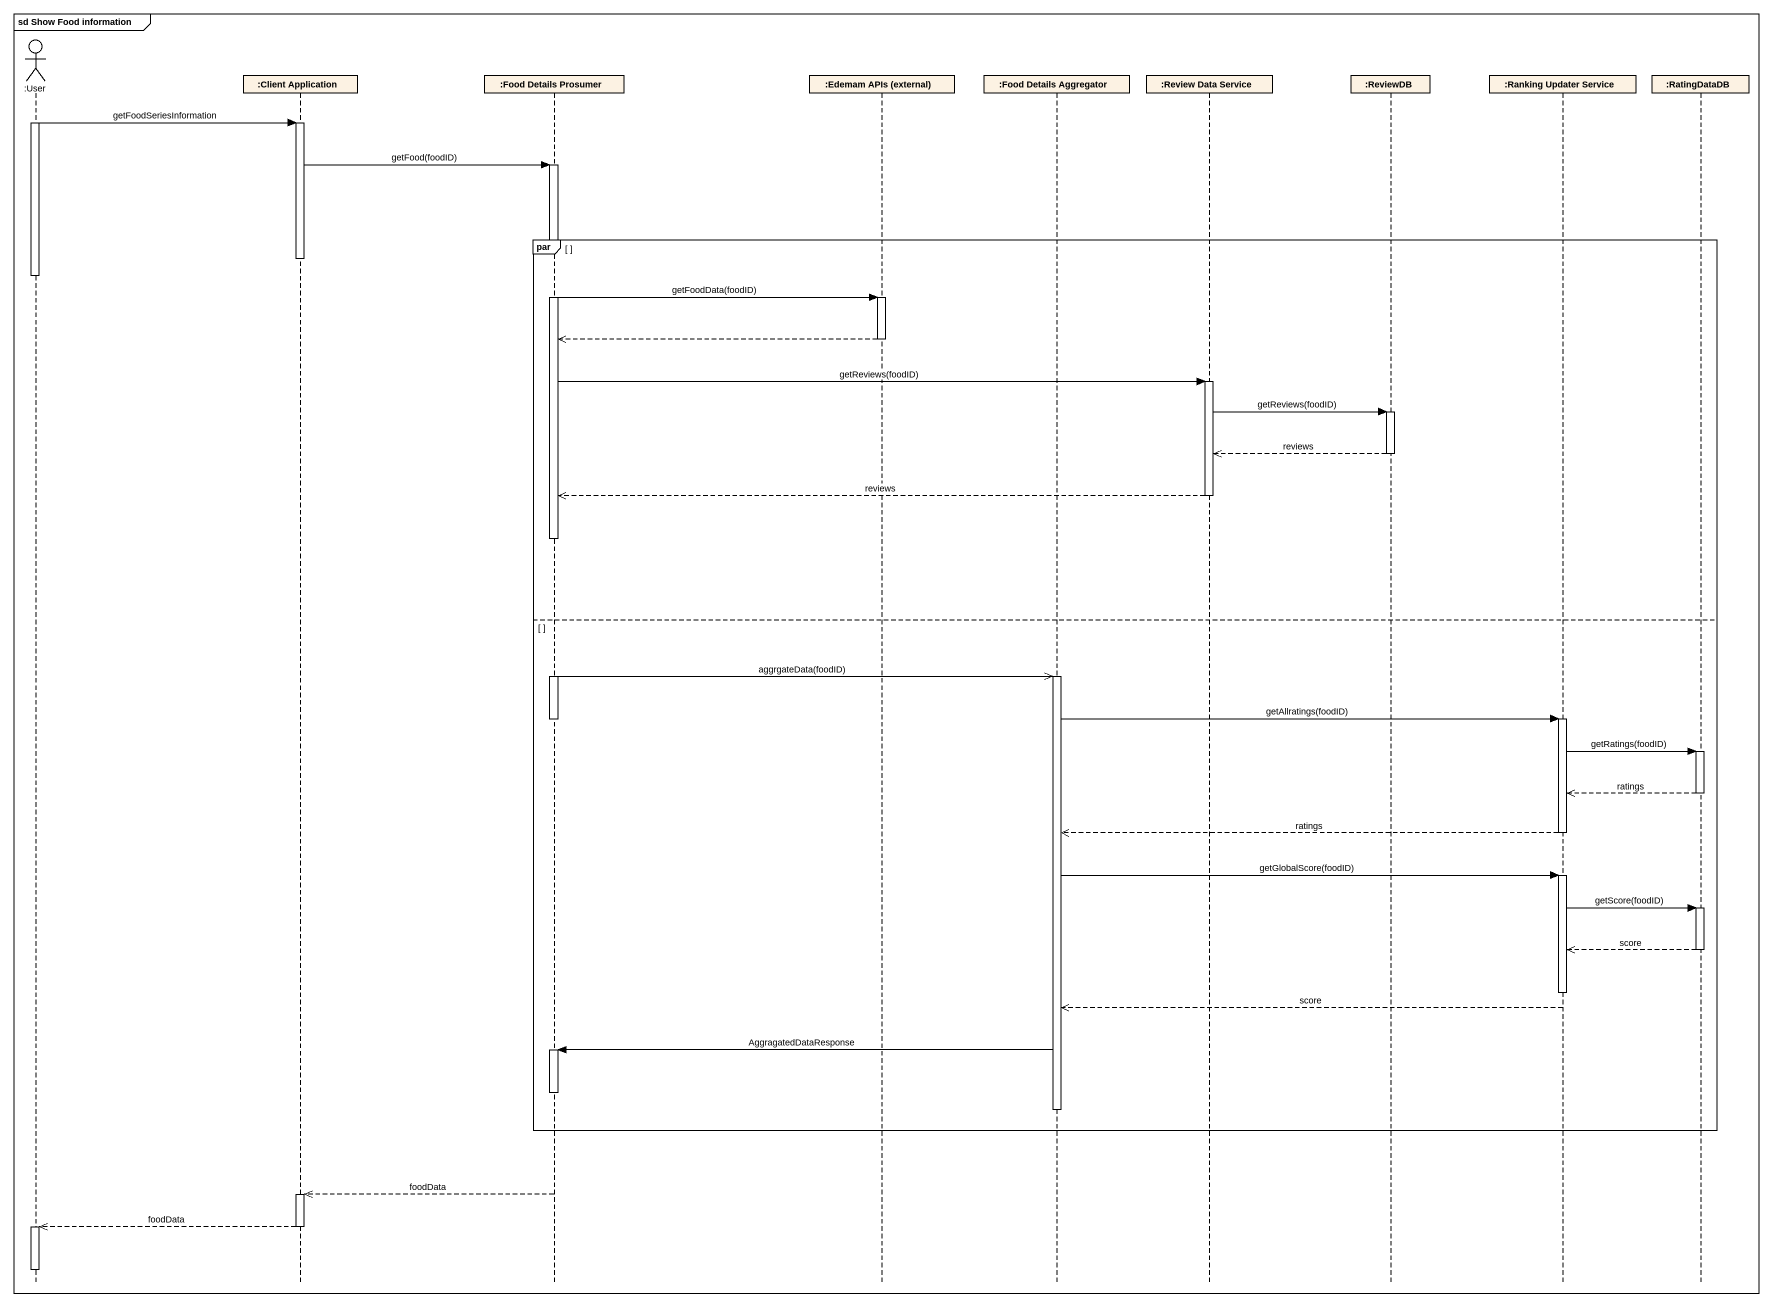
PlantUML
@startuml
mainframe sd Show Food information
hide footbox
actor ":User" as User
participant ":Client Application" as Client_Application
participant ":Food Details Prosumer" as Food_Details_Prosumer
participant ":Edemam APIs (external)" as Edemam_APIs_external
participant ":Food Details Aggregator" as Food_Details_Aggregator
participant ":Review Data Service" as Review_Data_Service
participant ":ReviewDB" as ReviewDB
participant ":Ranking Updater Service" as Ranking_Updater_Service
participant ":RatingDataDB" as RatingDataDB

activate User
User -> Client_Application : getFoodSeriesInformation
activate Client_Application
Client_Application -> Food_Details_Prosumer : getFood(foodID)
activate Food_Details_Prosumer
par
  deactivate Client_Application
  deactivate User
  Food_Details_Prosumer -> Edemam_APIs_external : getFoodData(foodID)
  activate Edemam_APIs_external
  Edemam_APIs_external -->> Food_Details_Prosumer
  deactivate Edemam_APIs_external
  Food_Details_Prosumer -> Review_Data_Service : getReviews(foodID)
  activate Review_Data_Service
  Review_Data_Service -> ReviewDB : getReviews(foodID)
  activate ReviewDB
  ReviewDB -->> Review_Data_Service : reviews
  deactivate ReviewDB
  Review_Data_Service -->> Food_Details_Prosumer : reviews
  deactivate Review_Data_Service
else
  Food_Details_Prosumer ->> Food_Details_Aggregator : aggrgateData(foodID)
  activate Food_Details_Aggregator
  Food_Details_Aggregator -> Ranking_Updater_Service : getAllratings(foodID)
  activate Ranking_Updater_Service
  deactivate Food_Details_Prosumer
  Ranking_Updater_Service -> RatingDataDB : getRatings(foodID)
  activate RatingDataDB
  RatingDataDB -->> Ranking_Updater_Service : ratings
  deactivate RatingDataDB
  Ranking_Updater_Service -->> Food_Details_Aggregator : ratings
  deactivate Ranking_Updater_Service
  Food_Details_Aggregator -> Ranking_Updater_Service : getGlobalScore(foodID)
  activate Ranking_Updater_Service
  Ranking_Updater_Service -> RatingDataDB : getScore(foodID)
  activate RatingDataDB
  RatingDataDB -->> Ranking_Updater_Service : score
  deactivate RatingDataDB
  deactivate Ranking_Updater_Service
  Ranking_Updater_Service -->> Food_Details_Aggregator : score
  Food_Details_Aggregator -> Food_Details_Prosumer : AggragatedDataResponse
  activate Food_Details_Prosumer
  deactivate Food_Details_Prosumer
  deactivate Food_Details_Aggregator
end
Food_Details_Prosumer -->> Client_Application : foodData
activate Client_Application
Client_Application -->> User : foodData
deactivate Client_Application
activate User
deactivate User
@enduml
